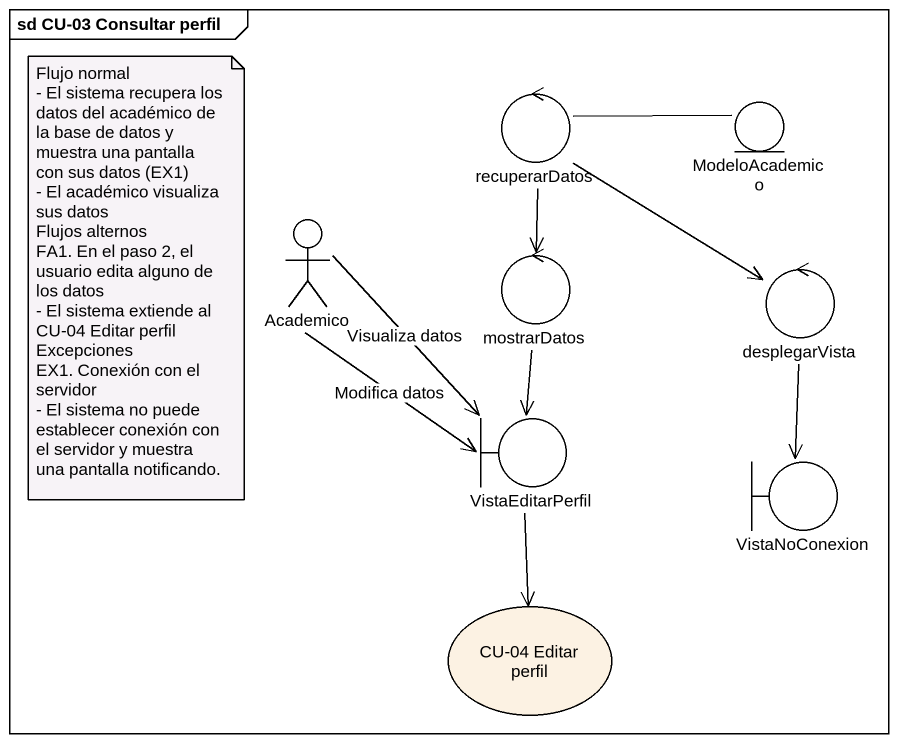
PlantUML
@startuml
mainframe sd CU-03 Consultar perfil
control recuperarDatos
entity ModeloAcademico
actor Academico
control mostrarDatos
control desplegarVista
boundary VistaEditarPerfil
boundary VistaNoConexion
usecase "CU-04 Editar perfil" as CU_04_Editar_perfil
recuperarDatos -right- ModeloAcademico
recuperarDatos --> mostrarDatos
recuperarDatos --> desplegarVista
Academico --> VistaEditarPerfil : Visualiza datos
Academico --> VistaEditarPerfil : Modifica datos
mostrarDatos --> VistaEditarPerfil
desplegarVista --> VistaNoConexion
VistaEditarPerfil --> CU_04_Editar_perfil
note as N1
  Flujo normal
  - El sistema recupera los datos del académico de la base de datos y muestra una pantalla con sus datos (EX1)
  - El académico visualiza sus datos
  Flujos alternos
  FA1. En el paso 2, el usuario edita alguno de los datos
  - El sistema extiende al CU-04 Editar perfil
  Excepciones
  EX1. Conexión con el servidor
  - El sistema no puede establecer conexión con el servidor y muestra una pantalla notificando.
end note
@enduml
